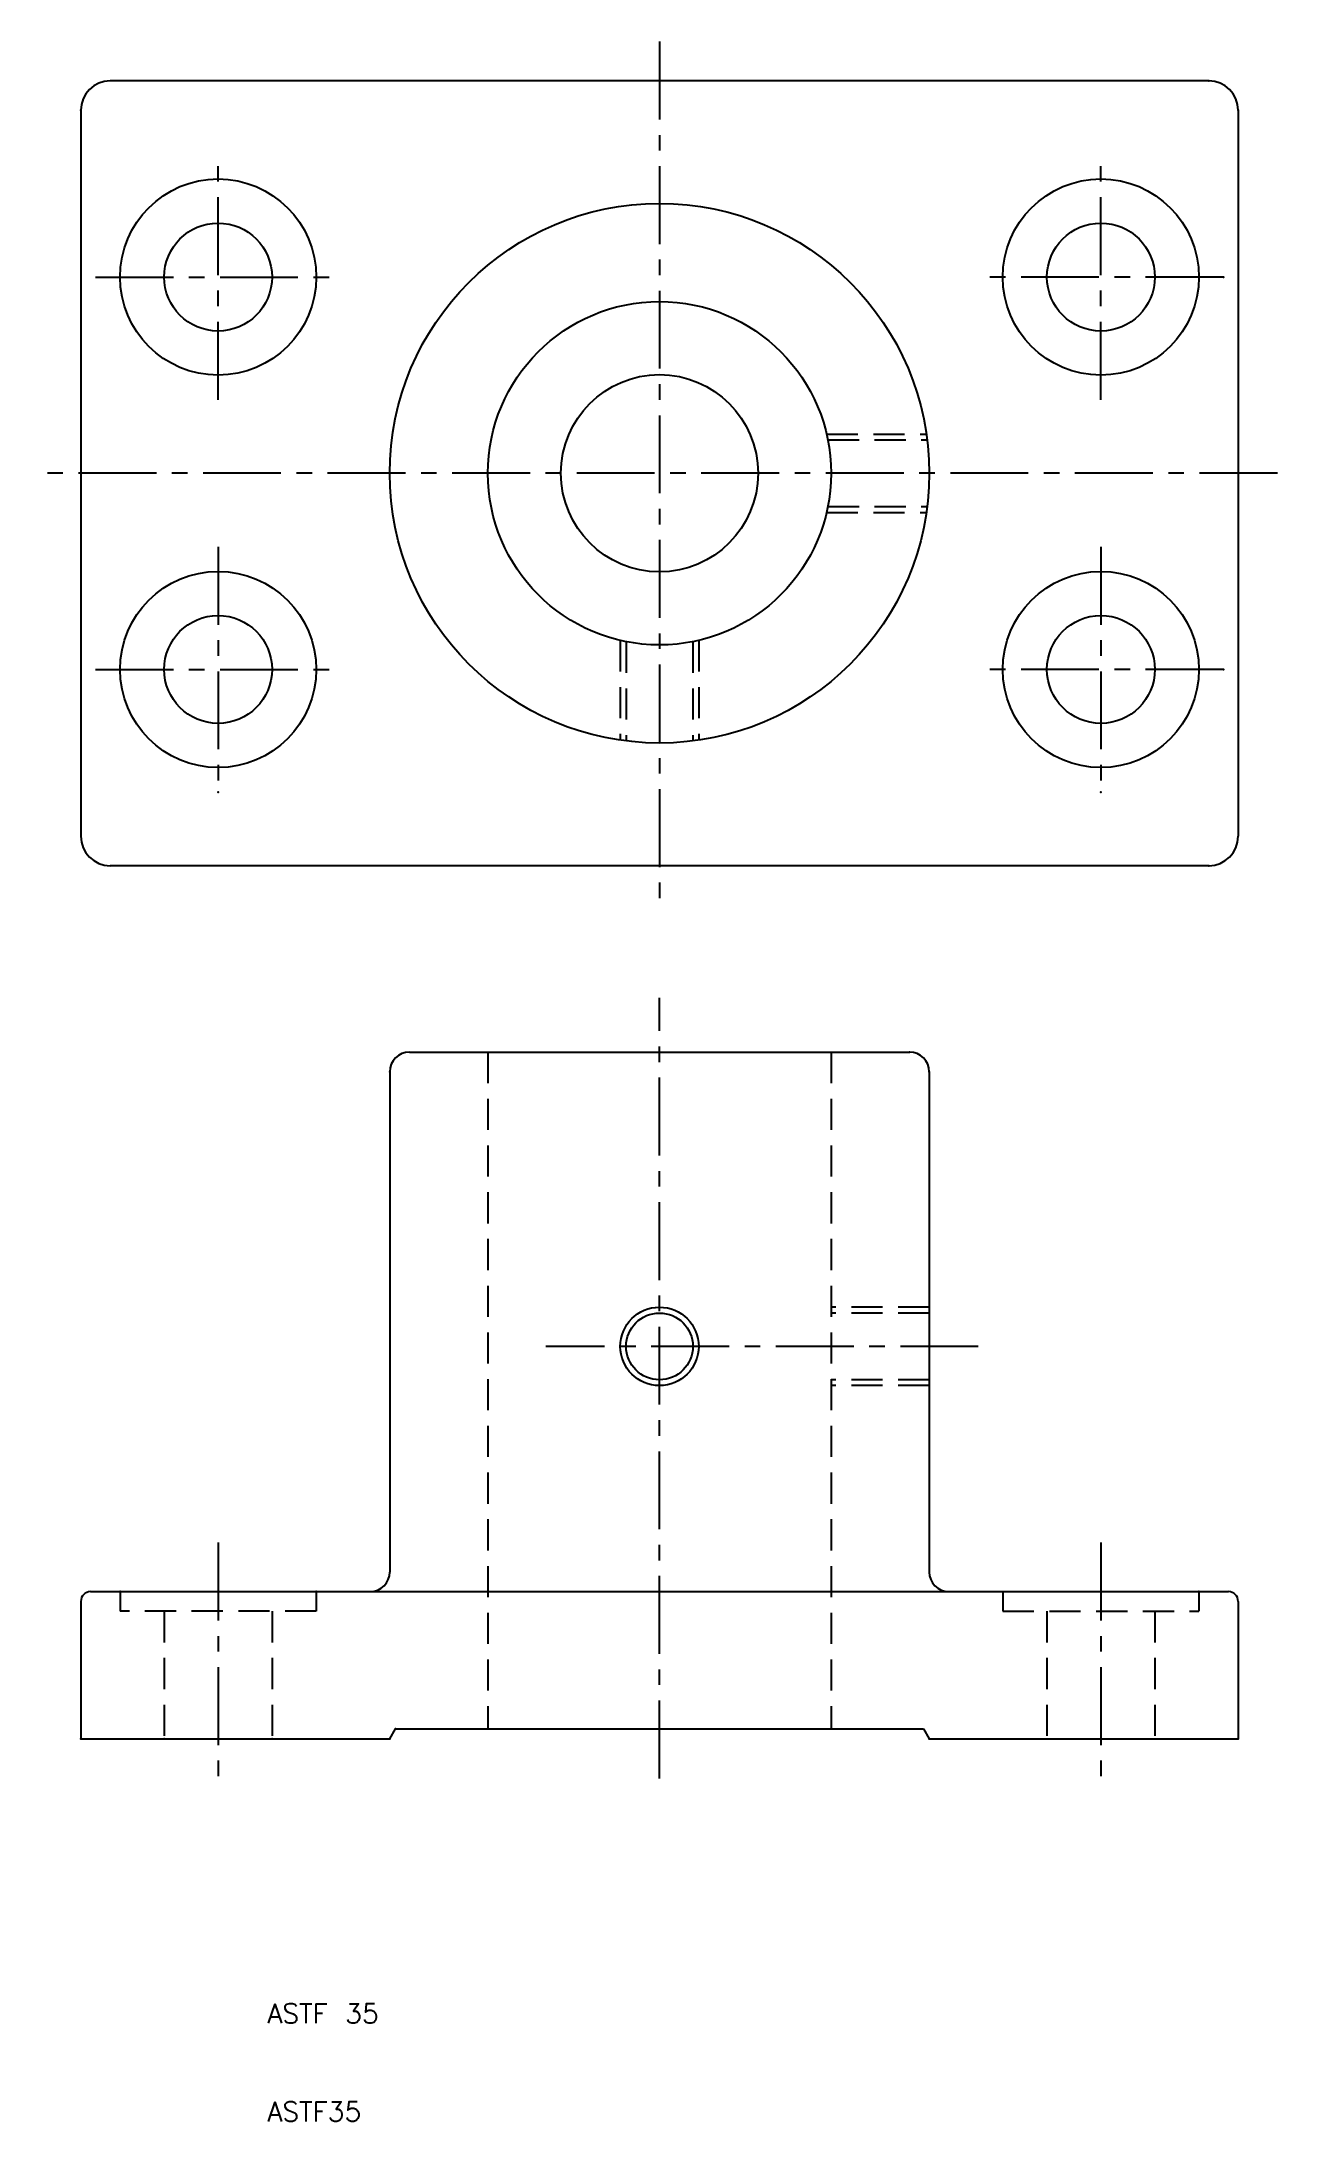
# Model space of a CAD drawing. Extents: x -13 to 113, y 10 to 222.
import ezdxf

# ---------------------------------------------------------------- set-up
doc = ezdxf.new("R2010")
doc.units = 0
doc.header["$LTSCALE"] = 0.25
doc.linetypes.add('CENTER', pattern=[50.8, 31.75, -6.35, 6.35, -6.35])
doc.linetypes.add('DASHED', pattern=[19.05, 12.7, -6.35])
doc.layers.get('0').update_dxf_attribs({"linetype": 'CONTINUOUS'})
doc.layers.add('CENTER', color=1, linetype='CENTER')
doc.styles.get("Standard").update_dxf_attribs({"font": 'txt.shx', "bigfont": 'extfont.shx'})

msp = doc.modelspace()

# ---------------------------------------------------------------- linework, layer by layer
for p, q in [((106, 218), (-6, 218)), ((-9, 215), (-9, 141)), ((109, 215), (109, 141)), ((106, 138), (-6, 138)), ((24.5, 119), (75.5, 119)), ((22.5, 117), (22.5, 66)), ((77.5, 117), (77.5, 66)), ((-8, 64), (20.5, 64)), ((20.5, 64), (79.5, 64)), ((79.5, 64), (108, 64)), ((-9, 63), (-9, 49)), ((109, 63), (109, 49)), ((-9, 49), (22.5, 49)), ((22.5, 49), (23.08, 50)), ((23.08, 50), (76.92, 50)), ((76.92, 50), (77.5, 49)), ((77.5, 49), (109, 49))]:
    msp.add_line(p, q)
at = {"color": 3, "linetype": 'DASHED'}
for p, q in [((67.04, 182), (77.21, 182)), ((67.17, 181.4), (77.29, 181.4)), ((67.04, 174), (77.21, 174)), ((67.17, 174.6), (77.29, 174.6)), ((46, 160.96), (46, 150.79)), ((46.6, 160.83), (46.6, 150.71)), ((53.4, 160.83), (53.4, 150.71)), ((54, 160.96), (54, 150.79)), ((32.5, 119), (32.5, 50)), ((67.5, 119), (67.5, 50)), ((77.5, 93), (67.5, 93)), ((77.5, 92.4), (67.5, 92.4)), ((77.5, 85.6), (67.5, 85.6)), ((77.5, 85), (67.5, 85)), ((-5, 64), (-5, 62)), ((15, 64), (15, 62)), ((85, 64), (85, 62)), ((105, 64), (105, 62)), ((15, 62), (-5, 62)), ((-0.5, 62), (-0.5, 49)), ((10.5, 62), (10.5, 49)), ((85, 62), (105, 62)), ((89.5, 62), (89.5, 49)), ((100.5, 62), (100.5, 49))]:
    msp.add_line(p, q, dxfattribs=at)
for centre, radius in [((5, 198), 10), ((95, 198), 10), ((50, 178), 27.5), ((5, 198), 5.5), ((95, 198), 5.5), ((50, 178), 17.5), ((50, 178), 10.05), ((5, 158), 10), ((95, 158), 10), ((5, 158), 5.5), ((95, 158), 5.5), ((50, 89), 3.4)]:
    msp.add_circle(centre, radius)
at = {"color": 3}
msp.add_circle((50, 89), 4, dxfattribs=at)
for centre, radius, start, end in [((-6, 215), 3, 90, 180), ((106, 215), 3, 0, 90), ((-6, 141), 3, 180, 270), ((106, 141), 3, 270, 0), ((24.5, 117), 2, 90, 180), ((75.5, 117), 2, 0, 90), ((20.5, 66), 2, 270, 0), ((79.5, 66), 2, 180, 270), ((-8, 63), 1, 90, 180), ((108, 63), 1, 0, 90)]:
    msp.add_arc(centre, radius, start, end)
for p in [(106, 218), (-9, 215), (109, 215), (107.5, 198), (107.5, 158), (5, 145.5), (95, 145.5), (106, 138), (75.5, 119), (22.5, 117), (77.5, 117), (-9, 49), (-9, 49), (22.5, 49), (23.08, 50), (77.5, 49), (109, 49), (109, 49), (109, 49)]:
    msp.add_point(p)
at = {"color": 3, "linetype": 'DASHED'}
for p in [(-5, 64), (-5, 64), (15, 64), (105, 64), (-0.5, 49), (10.5, 49)]:
    msp.add_point(p, dxfattribs=at)
at = {"layer": 'CENTER', "color": 1, "linetype": 'CENTER'}
for p, q in [((50, 222), (50, 134)), ((5, 185.5), (5, 210.5)), ((95, 185.5), (95, 210.5)), ((-7.5, 198), (17.5, 198)), ((107.5, 198), (82.5, 198)), ((113, 178), (-13, 178)), ((5, 170.5), (5, 145.5)), ((95, 170.5), (95, 145.5)), ((-7.5, 158), (17.5, 158)), ((107.5, 158), (82.5, 158)), ((50, 44.96), (50, 124.53)), ((82.5, 89), (38.4, 89)), ((5, 69), (5, 44)), ((95, 69), (95, 44))]:
    msp.add_line(p, q, dxfattribs=at)

# ---------------------------------------------------------------- texts
for s, p in [('ASTF 35', (10, 20)), ('ASTF35', (10, 10))]:
    msp.add_text(s, height=2).set_placement(p)

doc.saveas('drawing.dxf')
